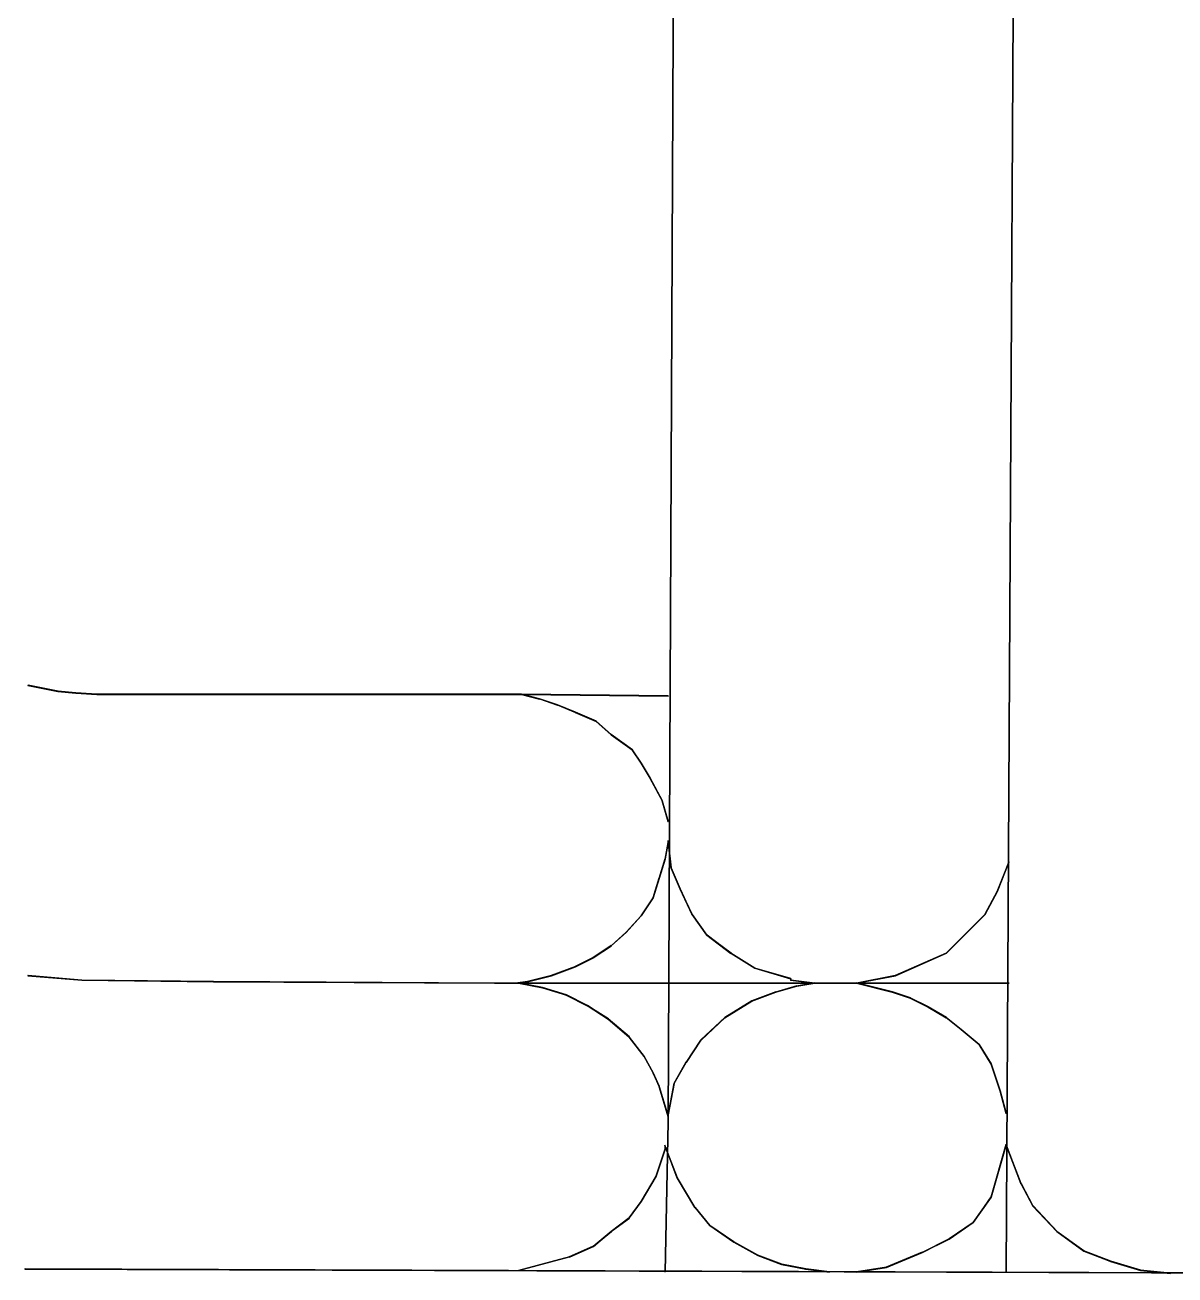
# Model space of a CAD drawing. Extents: x -291248544 to -291003570, y 98625193 to 98746984.
# Drawn here: x -291151818 to -291143017, y 98637278 to 98646840 of the extents above; entities that cross this region are included whole.
import ezdxf

# ---------------------------------------------------------------- set-up
doc = ezdxf.new("R2010")
doc.units = 0

msp = doc.modelspace()

# ---------------------------------------------------------------- linework, layer by layer
at = {"layer": 'mg_to_dxf', "color": 2}
for points in [[(-291146827.7, 98653460.96), (-291146828.7, 98653461.96), (-291146897.36, 98638446.32), (-291146896.36, 98638447.31)], [(-291146896.36, 98638447.31), (-291146895.36, 98638446.3), (-291146826.7, 98653461.95), (-291146827.7, 98653460.96)], [(-291144218.45, 98653357.96), (-291144219.44, 98653358.98), (-291144311, 98637301.9), (-291144309.99, 98637302.9)], [(-291144309.99, 98637302.9), (-291144309, 98637301.89), (-291144217.44, 98653358.94), (-291144218.45, 98653357.96)], [(-291151793.94, 98641788.38), (-291151794.73, 98641789.56), (-291151795.12, 98641787.6), (-291151793.94, 98641788.38)], [(-291151793.94, 98641788.38), (-291151795.12, 98641787.6), (-291151565.2, 98641741.62), (-291151566.04, 98641742.8)], [(-291151566.04, 98641742.8), (-291151564.92, 98641743.6), (-291151794.73, 98641789.56), (-291151793.94, 98641788.38)], [(-291151565.05, 98641742.66), (-291151565.91, 98641743.74), (-291151566.19, 98641741.76), (-291151565.05, 98641742.66)], [(-291151565.05, 98641742.66), (-291151566.19, 98641741.76), (-291151427.8, 98641730.22), (-291151428.72, 98641731.3)], [(-291151565.06, 98641742.62), (-291151565.9, 98641743.79), (-291151566.18, 98641741.8), (-291151565.06, 98641742.62)], [(-291151565.06, 98641742.62), (-291151566.18, 98641741.8), (-291151565.71, 98641741.72), (-291151565.53, 98641742.7)], [(-291151566.04, 98641742.8), (-291151564.92, 98641743.61), (-291151565.9, 98641743.79), (-291151565.06, 98641742.62)], [(-291151565.53, 98641742.7), (-291151565.71, 98641741.72), (-291151564.92, 98641743.61), (-291151566.04, 98641742.8)], [(-291151566.04, 98641742.8), (-291151565.2, 98641741.62), (-291151564.92, 98641743.6), (-291151566.04, 98641742.8)], [(-291151428.72, 98641731.3), (-291151427.65, 98641732.22), (-291151565.91, 98641743.74), (-291151565.05, 98641742.66)], [(-291151427.72, 98641731.23), (-291151428.64, 98641732.29), (-291151428.8, 98641730.3), (-291151427.72, 98641731.23)], [(-291151427.72, 98641731.23), (-291151428.8, 98641730.3), (-291151267.54, 98641718.78), (-291151268.5, 98641719.85)], [(-291151428.72, 98641731.3), (-291151427.8, 98641730.22), (-291151427.65, 98641732.22), (-291151428.72, 98641731.3)], [(-291151268.5, 98641719.85), (-291151267.47, 98641720.78), (-291151428.64, 98641732.29), (-291151427.72, 98641731.23)], [(-291151267.51, 98641719.82), (-291151268.47, 98641720.82), (-291151268.54, 98641718.82), (-291151267.51, 98641719.82)], [(-291151267.51, 98641719.82), (-291151268.54, 98641718.82), (-291148017.5, 98641718.82), (-291148018.39, 98641719.82)], [(-291151268.5, 98641719.85), (-291151267.54, 98641718.78), (-291151267.47, 98641720.78), (-291151268.5, 98641719.85)], [(-291148018.39, 98641719.82), (-291148017.26, 98641720.82), (-291151268.47, 98641720.82), (-291151267.51, 98641719.82)], [(-291148017.39, 98641719.7), (-291148018.25, 98641720.94), (-291148018.5, 98641718.94), (-291148017.39, 98641719.7)], [(-291148017.39, 98641719.7), (-291148018.5, 98641718.94), (-291147880.35, 98641684.4), (-291147881.04, 98641685.61)], [(-291148018.39, 98641719.82), (-291148017.5, 98641718.82), (-291148017.26, 98641720.82), (-291148018.39, 98641719.82)], [(-291148017.38, 98641719.81), (-291148018.37, 98641720.82), (-291148018.39, 98641718.82), (-291148017.38, 98641719.81)], [(-291148017.38, 98641719.81), (-291148018.39, 98641718.82), (-291146895.87, 98641707.37), (-291146896.86, 98641708.38)], [(-291146896.86, 98641708.38), (-291146895.85, 98641709.37), (-291148018.37, 98641720.82), (-291148017.38, 98641719.81)], [(-291147881.04, 98641685.61), (-291147879.79, 98641686.33), (-291148018.25, 98641720.94), (-291148017.39, 98641719.7)], [(-291147880.08, 98641685.33), (-291147880.75, 98641686.6), (-291147881.31, 98641684.68), (-291147880.08, 98641685.33)], [(-291147880.08, 98641685.33), (-291147881.31, 98641684.68), (-291147743.1, 98641638.61), (-291147743.7, 98641639.87)], [(-291147881.04, 98641685.61), (-291147880.35, 98641684.4), (-291147879.79, 98641686.33), (-291147881.04, 98641685.61)], [(-291147743.7, 98641639.87), (-291147742.4, 98641640.49), (-291147880.75, 98641686.6), (-291147880.08, 98641685.33)], [(-291146896.86, 98641708.38), (-291146895.87, 98641707.37), (-291146895.85, 98641709.37), (-291146896.86, 98641708.38)], [(-291147742.76, 98641639.52), (-291147743.34, 98641640.84), (-291147744.04, 98641638.96), (-291147742.76, 98641639.52)], [(-291147742.76, 98641639.52), (-291147744.04, 98641638.96), (-291147605.82, 98641581.38), (-291147606.36, 98641582.68)], [(-291147743.7, 98641639.87), (-291147743.1, 98641638.61), (-291147742.4, 98641640.49), (-291147743.7, 98641639.87)], [(-291147606.36, 98641582.68), (-291147605.05, 98641583.22), (-291147743.34, 98641640.84), (-291147742.76, 98641639.52)], [(-291147605.44, 98641582.29), (-291147605.97, 98641583.61), (-291147606.74, 98641581.76), (-291147605.44, 98641582.29)], [(-291147605.44, 98641582.29), (-291147606.74, 98641581.76), (-291147445.76, 98641512.77), (-291147446.14, 98641514.02)], [(-291147606.36, 98641582.68), (-291147605.82, 98641581.38), (-291147605.05, 98641583.22), (-291147606.36, 98641582.68)], [(-291147446.14, 98641514.02), (-291147444.67, 98641514.48), (-291147605.97, 98641583.61), (-291147605.44, 98641582.29)], [(-291147445.3, 98641513.49), (-291147445.51, 98641515.02), (-291147446.6, 98641513.31), (-291147445.3, 98641513.49)], [(-291147445.3, 98641513.49), (-291147446.6, 98641513.31), (-291147331.49, 98641409.71), (-291147331.61, 98641411.16)], [(-291147446.14, 98641514.02), (-291147445.76, 98641512.77), (-291147444.67, 98641514.48), (-291147446.14, 98641514.02)], [(-291147331.61, 98641411.16), (-291147330.24, 98641411.27), (-291147445.51, 98641515.02), (-291147445.3, 98641513.49)], [(-291147330.83, 98641410.54), (-291147331.02, 98641411.9), (-291147332.27, 98641410.34), (-291147330.83, 98641410.54)], [(-291147330.83, 98641410.54), (-291147332.27, 98641410.34), (-291147171.34, 98641295.38), (-291147171.43, 98641296.68)], [(-291147331.61, 98641411.16), (-291147331.49, 98641409.71), (-291147330.24, 98641411.27), (-291147331.61, 98641411.16)], [(-291147171.43, 98641296.68), (-291147169.88, 98641296.8), (-291147331.02, 98641411.9), (-291147330.83, 98641410.54)], [(-291147170.74, 98641295.96), (-291147170.57, 98641297.52), (-291147172.03, 98641296.1), (-291147170.74, 98641295.96)], [(-291147170.74, 98641295.96), (-291147172.03, 98641296.1), (-291147102.92, 98641192.44), (-291147102.63, 98641193.81)], [(-291147171.43, 98641296.68), (-291147171.34, 98641295.38), (-291147169.88, 98641296.8), (-291147171.43, 98641296.68)], [(-291147102.63, 98641193.81), (-291147101.23, 98641193.51), (-291147170.57, 98641297.52), (-291147170.74, 98641295.96)], [(-291147102.1, 98641192.96), (-291147101.77, 98641194.35), (-291147103.46, 98641193.28), (-291147102.1, 98641192.96)], [(-291147102.1, 98641192.96), (-291147103.46, 98641193.28), (-291147034.3, 98641078.03), (-291147033.95, 98641079.38)], [(-291147102.63, 98641193.81), (-291147102.92, 98641192.44), (-291147101.23, 98641193.51), (-291147102.63, 98641193.81)], [(-291147033.95, 98641079.38), (-291147032.56, 98641079.01), (-291147101.77, 98641194.35), (-291147102.1, 98641192.96)], [(-291147033.46, 98641078.51), (-291147033.06, 98641079.88), (-291147034.8, 98641078.9), (-291147033.46, 98641078.51)], [(-291147033.46, 98641078.51), (-291147034.8, 98641078.9), (-291146942.83, 98640906.47), (-291146942.38, 98640907.73)], [(-291147033.95, 98641079.38), (-291147034.3, 98641078.03), (-291147032.56, 98641079.01), (-291147033.95, 98641079.38)], [(-291146942.38, 98640907.73), (-291146940.97, 98640907.22), (-291147033.06, 98641079.88), (-291147033.46, 98641078.51)], [(-291146942, 98640906.8), (-291146941.34, 98640908.15), (-291146943.21, 98640907.39), (-291146942, 98640906.8)], [(-291146942, 98640906.8), (-291146943.21, 98640907.39), (-291146897.19, 98640746.31), (-291146896.5, 98640747.55)], [(-291146942.38, 98640907.73), (-291146942.83, 98640906.47), (-291146940.97, 98640907.22), (-291146942.38, 98640907.73)], [(-291146896.5, 98640747.55), (-291146895.26, 98640746.86), (-291146941.34, 98640908.15), (-291146942, 98640906.8)], [(-291146896.5, 98640747.55), (-291146897.19, 98640746.31), (-291146895.26, 98640746.86), (-291146896.5, 98640747.55)], [(-291146919.16, 98640461.46), (-291146919.34, 98640460.48, 1), (-291146896.85, 98640586.94, -0.5), (-291146896.85, 98640586.94, 0.5)], [(-291146919.16, 98640461.46), (-291146919.34, 98640460.48, -1), (-291146895.87, 98640586.76, -0.5), (-291146895.87, 98640586.76, 0.5)], [(-291146896.31, 98640597.8), (-291146895.42, 98640598.9), (-291146897.41, 98640598.68), (-291146896.31, 98640597.8)], [(-291146896.31, 98640597.8), (-291146897.41, 98640598.68), (-291146874.4, 98640391.54), (-291146873.53, 98640392.81)], [(-291146896.85, 98640586.94, 0.5), (-291146896.85, 98640586.94, -0.5), (-291146895.87, 98640586.76, -0.5), (-291146895.87, 98640586.76, 0.5)], [(-291146873.53, 98640392.81), (-291146872.44, 98640392.06), (-291146895.42, 98640598.9), (-291146896.31, 98640597.8)], [(-291146919.4, 98640460.49), (-291146920.06, 98640461.74), (-291146966.13, 98640312.01), (-291146964.88, 98640312.67)], [(-291146964.88, 98640312.67), (-291146964.22, 98640311.42), (-291146918.15, 98640461.15), (-291146919.4, 98640460.49)], [(-291146920.88, 98640461.47, -0.5), (-291146918.57, 98640460.76, 0.5), (-291146919.73, 98640461.12, -0.71), (-291146918.77, 98640460.82, 1.71)], [(-291146919.93, 98640461.18, -0.5), (-291146917.62, 98640460.47, 0.5), (-291146918.57, 98640460.76, 0.5), (-291146920.88, 98640461.47, -0.5)], [(-291146919.4, 98640460.49), (-291146918.15, 98640461.15), (-291146920.06, 98640461.74), (-291146919.4, 98640460.49)], [(-291146918.77, 98640460.82, 0.71), (-291146919.73, 98640461.12, -1.71), (-291146917.62, 98640460.47, 0.5), (-291146919.93, 98640461.18, -0.5)], [(-291146918.77, 98640460.82, 1.71), (-291146919.73, 98640461.12, -0.71), (-291146919.73, 98640461.12, -1.71), (-291146918.77, 98640460.82, 0.71)], [(-291146919.16, 98640461.46), (-291146919.34, 98640460.48, 1), (-291146919.34, 98640460.48, -1), (-291146919.16, 98640461.46)], [(-291144287.3, 98640437.62), (-291144287.85, 98640438.92), (-291144379.76, 98640209.16), (-291144378.48, 98640209.66)], [(-291144378.48, 98640209.66), (-291144377.94, 98640208.31), (-291144286, 98640438.17), (-291144287.3, 98640437.62)], [(-291144287.3, 98640437.62), (-291144286, 98640438.17), (-291144287.85, 98640438.92), (-291144287.3, 98640437.62)], [(-291146873.28, 98640391.84), (-291146872.7, 98640393.03), (-291146874.65, 98640392.51), (-291146873.28, 98640391.84)], [(-291146873.28, 98640391.84), (-291146874.65, 98640392.51), (-291146805.52, 98640231.22), (-291146805.01, 98640232.55)], [(-291146873.53, 98640392.81), (-291146874.4, 98640391.54), (-291146872.44, 98640392.06), (-291146873.53, 98640392.81)], [(-291146805.01, 98640232.55), (-291146803.7, 98640232.04), (-291146872.7, 98640393.03), (-291146873.28, 98640391.84)], [(-291146965.17, 98640311.72), (-291146965.84, 98640312.97), (-291147011.86, 98640163.37), (-291147010.65, 98640163.9)], [(-291147010.65, 98640163.9), (-291147010.04, 98640162.51), (-291146963.92, 98640312.38), (-291146965.17, 98640311.72)], [(-291146964.88, 98640312.67), (-291146966.13, 98640312.01), (-291146964.22, 98640311.42), (-291146964.88, 98640312.67)], [(-291146965.17, 98640311.72), (-291146963.92, 98640312.38), (-291146965.84, 98640312.97), (-291146965.17, 98640311.72)], [(-291147011.08, 98640163), (-291147011.44, 98640164.28), (-291147103.42, 98640026.29), (-291147102.08, 98640026.51)], [(-291147102.08, 98640026.51), (-291147101.84, 98640025.06), (-291147009.61, 98640163.41), (-291147011.08, 98640163)], [(-291147010.65, 98640163.9), (-291147011.86, 98640163.37), (-291147010.04, 98640162.51), (-291147010.65, 98640163.9)], [(-291147011.08, 98640163), (-291147009.61, 98640163.41), (-291147011.44, 98640164.28), (-291147011.08, 98640163)], [(-291146804.6, 98640231.63), (-291146804.11, 98640232.95), (-291146805.93, 98640232.13), (-291146804.6, 98640231.63)], [(-291146804.6, 98640231.63), (-291146805.93, 98640232.13), (-291146713.91, 98640036.57), (-291146713.47, 98640037.99)], [(-291146805.01, 98640232.55), (-291146805.52, 98640231.22), (-291146803.7, 98640232.04), (-291146805.01, 98640232.55)], [(-291146713.47, 98640037.99), (-291146712.18, 98640037.59), (-291146804.11, 98640232.95), (-291146804.6, 98640231.63)], [(-291144378.9, 98640208.76), (-291144379.33, 98640210.06), (-291144471.27, 98640037.69), (-291144469.98, 98640037.98)], [(-291144469.98, 98640037.98), (-291144469.64, 98640036.49), (-291144377.52, 98640209.22), (-291144378.9, 98640208.76)], [(-291144378.48, 98640209.66), (-291144379.76, 98640209.16), (-291144377.94, 98640208.31), (-291144378.48, 98640209.66)], [(-291144378.9, 98640208.76), (-291144377.52, 98640209.22), (-291144379.33, 98640210.06), (-291144378.9, 98640208.76)], [(-291147102.69, 98640025.72), (-291147102.81, 98640027.08), (-291147217.84, 98639900.55), (-291147216.46, 98639900.58)], [(-291147216.46, 98639900.58), (-291147216.43, 98639899.13), (-291147101.23, 98640025.85), (-291147102.69, 98640025.72)], [(-291147102.08, 98640026.51), (-291147103.42, 98640026.29), (-291147101.84, 98640025.06), (-291147102.08, 98640026.51)], [(-291147102.69, 98640025.72), (-291147101.23, 98640025.85), (-291147102.81, 98640027.08), (-291147102.69, 98640025.72)], [(-291146712.97, 98640037.13), (-291146712.68, 98640038.45), (-291146714.41, 98640037.44), (-291146712.97, 98640037.13)], [(-291146712.97, 98640037.13), (-291146714.41, 98640037.44), (-291146599.25, 98639876.2), (-291146599.11, 98639877.73)], [(-291146713.47, 98640037.99), (-291146713.91, 98640036.57), (-291146712.18, 98640037.59), (-291146713.47, 98640037.99)], [(-291146599.11, 98639877.73), (-291146597.8, 98639877.61), (-291146712.68, 98640038.45), (-291146712.97, 98640037.13)], [(-291144470.57, 98640037.18), (-291144470.67, 98640038.5), (-291144768.7, 98639740.47), (-291144767.4, 98639740.35)], [(-291144767.4, 98639740.35), (-291144767.55, 98639738.79), (-291144469.05, 98640037.29), (-291144470.57, 98640037.18)], [(-291144469.98, 98640037.98), (-291144471.27, 98640037.69), (-291144469.64, 98640036.49), (-291144469.98, 98640037.98)], [(-291144470.57, 98640037.18), (-291144469.05, 98640037.29), (-291144470.67, 98640038.5), (-291144470.57, 98640037.18)], [(-291147217.17, 98639899.87), (-291147217.13, 98639901.25), (-291147332.23, 98639797.67), (-291147330.87, 98639797.55)], [(-291147330.87, 98639797.55), (-291147331, 98639796.08), (-291147215.72, 98639899.83), (-291147217.17, 98639899.87)], [(-291147216.46, 98639900.58), (-291147217.84, 98639900.55), (-291147216.43, 98639899.13), (-291147216.46, 98639900.58)], [(-291147217.17, 98639899.87), (-291147215.72, 98639899.83), (-291147217.13, 98639901.25), (-291147217.17, 98639899.87)], [(-291146598.41, 98639877.02), (-291146598.5, 98639878.33), (-291146599.94, 98639876.92), (-291146598.41, 98639877.02)], [(-291146598.41, 98639877.02), (-291146599.94, 98639876.92), (-291146415.88, 98639738.86), (-291146416.11, 98639740.29)], [(-291146599.11, 98639877.73), (-291146599.25, 98639876.2), (-291146597.8, 98639877.61), (-291146599.11, 98639877.73)], [(-291146416.11, 98639740.29), (-291146414.74, 98639740.52), (-291146598.5, 98639878.33), (-291146598.41, 98639877.02)], [(-291147331.65, 98639796.93), (-291147331.44, 98639798.28), (-291147469.49, 98639706.25), (-291147468.15, 98639705.94)], [(-291147468.15, 98639705.94), (-291147468.48, 98639704.51), (-291147330.21, 98639796.7), (-291147331.65, 98639796.93)], [(-291147330.87, 98639797.55), (-291147332.23, 98639797.67), (-291147331, 98639796.08), (-291147330.87, 98639797.55)], [(-291147331.65, 98639796.93), (-291147330.21, 98639796.7), (-291147331.44, 98639798.28), (-291147331.65, 98639796.93)], [(-291147469.01, 98639705.43), (-291147468.62, 98639706.75), (-291147606.74, 98639637.69), (-291147605.45, 98639637.22)], [(-291147605.45, 98639637.22), (-291147605.94, 98639635.85), (-291147467.62, 98639705.02), (-291147469.01, 98639705.43)], [(-291147468.15, 98639705.94), (-291147469.49, 98639706.25), (-291147468.48, 98639704.51), (-291147468.15, 98639705.94)], [(-291147469.01, 98639705.43), (-291147467.62, 98639705.02), (-291147468.62, 98639706.75), (-291147469.01, 98639705.43)], [(-291146415.29, 98639739.72), (-291146415.57, 98639741.08), (-291146416.7, 98639739.43), (-291146415.29, 98639739.72)], [(-291146415.29, 98639739.72), (-291146416.7, 98639739.43), (-291146232.59, 98639624.36), (-291146233.03, 98639625.82)], [(-291146416.11, 98639740.29), (-291146415.88, 98639738.86), (-291146414.74, 98639740.52), (-291146416.11, 98639740.29)], [(-291146233.03, 98639625.82), (-291146231.76, 98639626.2), (-291146415.57, 98639741.08), (-291146415.29, 98639739.72)], [(-291144768.23, 98639739.78), (-291144767.87, 98639741.03), (-291145157.62, 98639569.09), (-291145156.4, 98639568.53)], [(-291145156.4, 98639568.53), (-291145157.02, 98639567.17), (-291144766.72, 98639739.36), (-291144768.23, 98639739.78)], [(-291144767.4, 98639740.35), (-291144768.7, 98639740.47), (-291144767.55, 98639738.79), (-291144767.4, 98639740.35)], [(-291144768.23, 98639739.78), (-291144766.72, 98639739.36), (-291144767.87, 98639741.03), (-291144768.23, 98639739.78)], [(-291151793.94, 98639568.29), (-291151794.85, 98639569.37), (-291151795.01, 98639567.37), (-291151793.94, 98639568.29)], [(-291151793.94, 98639568.29), (-291151795.01, 98639567.37), (-291151381.99, 98639532.96), (-291151382.94, 98639534.04)], [(-291151382.94, 98639534.04), (-291151381.9, 98639534.95), (-291151794.85, 98639569.37), (-291151793.94, 98639568.29)], [(-291147789.49, 98639568.21), (-291147788.81, 98639569.41), (-291147972.78, 98639523.42), (-291147971.62, 98639522.67)], [(-291147971.62, 98639522.67), (-291147972.41, 98639521.45), (-291147788.22, 98639567.49), (-291147789.49, 98639568.21)], [(-291147606.36, 98639636.82), (-291147605.83, 98639638.09), (-291147789.77, 98639569.11), (-291147788.53, 98639568.5)], [(-291147788.53, 98639568.5), (-291147789.77, 98639569.11), (-291147789.17, 98639567.2), (-291147788.53, 98639568.5)], [(-291147789.49, 98639568.21), (-291147788.22, 98639567.49), (-291147788.81, 98639569.41), (-291147789.49, 98639568.21)], [(-291147788.53, 98639568.5), (-291147789.17, 98639567.2), (-291147605.03, 98639636.25), (-291147606.36, 98639636.82)], [(-291147605.45, 98639637.22), (-291147606.74, 98639637.69), (-291147605.94, 98639635.85), (-291147605.45, 98639637.22)], [(-291147606.36, 98639636.82), (-291147605.03, 98639636.25), (-291147605.83, 98639638.09), (-291147606.36, 98639636.82)], [(-291146232.12, 98639625.41), (-291146232.68, 98639626.61), (-291146233.5, 98639624.77), (-291146232.12, 98639625.41)], [(-291146232.12, 98639625.41), (-291146233.5, 98639624.77), (-291145958.35, 98639544.52), (-291145958.55, 98639545.62)], [(-291146233.03, 98639625.82), (-291146232.59, 98639624.36), (-291146231.76, 98639626.2), (-291146233.03, 98639625.82)], [(-291145958.55, 98639545.62), (-291145956.35, 98639546.02), (-291146232.68, 98639626.61), (-291146232.12, 98639625.41)], [(-291145157.35, 98639568.23), (-291145156.67, 98639569.38), (-291145455.09, 98639512), (-291145453.92, 98639511.2)], [(-291145453.92, 98639511.2), (-291145454.71, 98639510.03), (-291145156.07, 98639567.46), (-291145157.35, 98639568.23)], [(-291145156.4, 98639568.53), (-291145157.62, 98639569.09), (-291145157.02, 98639567.17), (-291145156.4, 98639568.53)], [(-291145157.35, 98639568.23), (-291145156.07, 98639567.46), (-291145156.67, 98639569.38), (-291145157.35, 98639568.23)], [(-291151381.95, 98639533.99), (-291151382.9, 98639535), (-291151382.99, 98639533), (-291151381.95, 98639533.99)], [(-291151381.95, 98639533.99), (-291151382.99, 98639533), (-291150374.87, 98639521.55), (-291150375.87, 98639522.56)], [(-291151382.94, 98639534.04), (-291151381.99, 98639532.96), (-291151381.9, 98639534.95), (-291151382.94, 98639534.04)], [(-291150375.87, 98639522.56), (-291150374.86, 98639523.55), (-291151382.9, 98639535), (-291151381.95, 98639533.99)], [(-291150374.87, 98639522.55), (-291150375.86, 98639523.56), (-291150375.87, 98639521.56), (-291150374.87, 98639522.55)], [(-291150375.87, 98639522.56), (-291150374.87, 98639521.55), (-291150374.86, 98639523.55), (-291150375.87, 98639522.56)], [(-291150374.87, 98639522.55), (-291150375.87, 98639521.56), (-291148223.38, 98639510.11), (-291148224.38, 98639511.11)], [(-291148224.38, 98639511.11), (-291148223.37, 98639512.11), (-291150375.86, 98639523.56), (-291150374.87, 98639522.55)], [(-291148223.38, 98639511.11), (-291148224.37, 98639512.11), (-291148224.38, 98639510.11), (-291148223.38, 98639511.11)], [(-291148224.38, 98639511.11), (-291148223.38, 98639510.11), (-291148223.37, 98639512.11), (-291148224.38, 98639511.11)], [(-291148223.38, 98639511.11), (-291148224.38, 98639510.11), (-291146895.86, 98639510.11), (-291146896.86, 98639511.11)], [(-291146896.86, 98639511.11), (-291146895.86, 98639512.11), (-291148224.37, 98639512.11), (-291148223.38, 98639511.11)], [(-291147972.6, 98639522.49), (-291147971.79, 98639523.6), (-291148064.28, 98639512.04), (-291148063.16, 98639511.17)], [(-291148063.16, 98639511.17), (-291148064.28, 98639512.04), (-291148064.03, 98639510.05), (-291148063.16, 98639511.17)], [(-291148063.16, 98639511.17), (-291148064.03, 98639510.05), (-291147971.43, 98639521.63), (-291147972.6, 98639522.49)], [(-291148040.28, 98639511.02), (-291148041.08, 98639512.18), (-291148041.45, 98639510.22), (-291148040.28, 98639511.02)], [(-291148040.28, 98639511.02), (-291148041.45, 98639510.22), (-291147857.42, 98639475.71), (-291147858.16, 98639476.87)], [(-291147858.16, 98639476.87), (-291147856.93, 98639477.66), (-291148041.08, 98639512.18), (-291148040.28, 98639511.02)], [(-291147971.62, 98639522.67), (-291147972.78, 98639523.42), (-291147972.41, 98639521.45), (-291147971.62, 98639522.67)], [(-291147972.6, 98639522.49), (-291147971.43, 98639521.63), (-291147971.79, 98639523.6), (-291147972.6, 98639522.49)], [(-291147857.19, 98639476.63), (-291147857.9, 98639477.9), (-291147858.39, 98639475.95), (-291147857.19, 98639476.63)], [(-291147857.19, 98639476.63), (-291147858.39, 98639475.95), (-291147674.46, 98639418.48), (-291147675.04, 98639419.71)], [(-291147858.16, 98639476.87), (-291147857.42, 98639475.71), (-291147856.93, 98639477.66), (-291147858.16, 98639476.87)], [(-291147675.04, 98639419.71), (-291147673.71, 98639420.34), (-291147857.9, 98639477.9), (-291147857.19, 98639476.63)], [(-291145592.24, 98639511.11), (-291145591.24, 98639512.11), (-291146896.86, 98639512.11), (-291146895.86, 98639511.11)], [(-291146895.86, 98639511.11), (-291146896.86, 98639512.11), (-291146896.86, 98639510.11), (-291146895.86, 98639511.11)], [(-291146896.86, 98639511.11), (-291146895.86, 98639510.11), (-291146895.86, 98639512.11), (-291146896.86, 98639511.11)], [(-291146895.86, 98639511.11), (-291146896.86, 98639510.11), (-291145591.24, 98639510.11), (-291145592.24, 98639511.11)], [(-291145912.65, 98639488.08), (-291145911.91, 98639489.33), (-291146073.18, 98639443.26), (-291146071.91, 98639442.58)], [(-291146071.91, 98639442.58), (-291146072.56, 98639441.36), (-291145911.47, 98639487.38), (-291145912.65, 98639488.08)], [(-291145957.28, 98639533.91), (-291145957.61, 98639534.96), (-291145959.61, 98639533.2), (-291145957.28, 98639533.91)], [(-291145957.28, 98639533.91), (-291145959.61, 98639533.2), (-291145774.47, 98639510.05), (-291145775.34, 98639511.17)], [(-291145957.95, 98639544.82), (-291145956.95, 98639546.82), (-291145958.95, 98639545.32), (-291145957.95, 98639544.82)], [(-291145957.95, 98639544.82), (-291145958.95, 98639545.32), (-291145958.95, 98639532.45), (-291145957.95, 98639534.66)], [(-291145957.95, 98639534.66), (-291145958.95, 98639532.45), (-291145956.95, 98639534.21), (-291145957.95, 98639534.66)], [(-291145958.55, 98639545.62), (-291145958.35, 98639544.52), (-291145956.35, 98639546.02), (-291145958.55, 98639545.62)], [(-291145957.95, 98639534.66), (-291145956.95, 98639534.21), (-291145956.95, 98639546.82), (-291145957.95, 98639544.82)], [(-291145775.34, 98639511.17), (-291145774.22, 98639512.04), (-291145957.61, 98639534.96), (-291145957.28, 98639533.91)], [(-291145775.33, 98639511.03), (-291145774.51, 98639512.18), (-291145912.88, 98639489.11), (-291145911.68, 98639488.3)], [(-291145911.68, 98639488.3), (-291145912.88, 98639489.11), (-291145912.44, 98639487.16), (-291145911.68, 98639488.3)], [(-291145912.65, 98639488.08), (-291145911.47, 98639487.38), (-291145911.91, 98639489.33), (-291145912.65, 98639488.08)], [(-291145911.68, 98639488.3), (-291145912.44, 98639487.16), (-291145774.18, 98639510.2), (-291145775.33, 98639511.03)], [(-291145775.34, 98639511.17), (-291145774.47, 98639510.05), (-291145774.22, 98639512.04), (-291145775.34, 98639511.17)], [(-291145775.33, 98639511.03), (-291145774.18, 98639510.2), (-291145774.51, 98639512.18), (-291145775.33, 98639511.03)], [(-291145775.05, 98639509.41, 0.5), (-291145774.75, 98639511.81, -0.5), (-291145774.63, 98639512.8, -0.5), (-291145774.93, 98639510.41, 0.5)], [(-291145774.78, 98639511.6, -1.71), (-291145774.9, 98639510.61, 0.71), (-291145774.75, 98639511.81, -0.5), (-291145775.05, 98639509.41, 0.5)], [(-291145774.93, 98639510.41, 0.5), (-291145774.63, 98639512.8, -0.5), (-291145774.9, 98639510.61, 1.71), (-291145774.78, 98639511.6, -0.71)], [(-291145774.78, 98639511.6, -0.71), (-291145774.9, 98639510.61, 1.71), (-291145774.9, 98639510.61, 0.71), (-291145774.78, 98639511.6, -1.71)], [(-291145592.24, 98639511.11), (-291145591.24, 98639510.11), (-291145591.24, 98639512.11), (-291145592.24, 98639511.11)], [(-291145591.24, 98639511.11), (-291145592.24, 98639512.11), (-291145592.24, 98639510.11), (-291145591.24, 98639511.11)], [(-291144287.61, 98639511.11), (-291144286.61, 98639512.11), (-291145592.24, 98639512.11), (-291145591.24, 98639511.11)], [(-291145591.24, 98639511.11), (-291145592.24, 98639510.11), (-291144286.61, 98639510.11), (-291144287.61, 98639511.11)], [(-291145453.92, 98639510.99), (-291145454.65, 98639512.2), (-291145455.13, 98639510.26), (-291145453.92, 98639510.99)], [(-291145453.92, 98639510.99), (-291145455.13, 98639510.26), (-291145179.54, 98639441.36), (-291145180.23, 98639442.57)], [(-291145453.92, 98639511.2), (-291145455.09, 98639512), (-291145454.71, 98639510.03), (-291145453.92, 98639511.2)], [(-291145180.23, 98639442.57), (-291145178.98, 98639443.28), (-291145454.65, 98639512.2), (-291145453.92, 98639510.99)], [(-291144287.61, 98639511.11), (-291144286.61, 98639510.11), (-291144286.61, 98639512.11), (-291144287.61, 98639511.11)], [(-291147674.11, 98639419.33), (-291147674.63, 98639420.71), (-291147675.38, 98639418.85), (-291147674.11, 98639419.33)], [(-291147674.11, 98639419.33), (-291147675.38, 98639418.85), (-291147514.39, 98639338.35), (-291147514.79, 98639339.67)], [(-291147675.04, 98639419.71), (-291147674.46, 98639418.48), (-291147673.71, 98639420.34), (-291147675.04, 98639419.71)], [(-291147514.79, 98639339.67), (-291147513.4, 98639340.09), (-291147674.63, 98639420.71), (-291147674.11, 98639419.33)], [(-291146255.92, 98639373.52), (-291146255.5, 98639374.94), (-291146462.52, 98639248.43), (-291146461.06, 98639248.16)], [(-291146461.06, 98639248.16), (-291146461.31, 98639246.83), (-291146254.62, 98639373.14), (-291146255.92, 98639373.52)], [(-291146072.86, 98639442.27), (-291146072.23, 98639443.57), (-291146256.4, 98639374.51), (-291146255.02, 98639373.96)], [(-291146255.02, 98639373.96), (-291146256.4, 98639374.51), (-291146255.52, 98639372.7), (-291146255.02, 98639373.96)], [(-291146255.92, 98639373.52), (-291146254.62, 98639373.14), (-291146255.5, 98639374.94), (-291146255.92, 98639373.52)], [(-291146255.02, 98639373.96), (-291146255.52, 98639372.7), (-291146071.61, 98639441.67), (-291146072.86, 98639442.27)], [(-291146071.91, 98639442.58), (-291146073.18, 98639443.26), (-291146072.56, 98639441.36), (-291146071.91, 98639442.58)], [(-291146072.86, 98639442.27), (-291146071.61, 98639441.67), (-291146072.23, 98639443.57), (-291146072.86, 98639442.27)], [(-291145179.27, 98639442.29), (-291145179.94, 98639443.56), (-291145180.5, 98639441.64), (-291145179.27, 98639442.29)], [(-291145179.27, 98639442.29), (-291145180.5, 98639441.64), (-291145042.33, 98639395.58), (-291145042.89, 98639396.83)], [(-291145180.23, 98639442.57), (-291145179.54, 98639441.36), (-291145178.98, 98639443.28), (-291145180.23, 98639442.57)], [(-291145042.89, 98639396.83), (-291145041.56, 98639397.44), (-291145179.94, 98639443.56), (-291145179.27, 98639442.29)], [(-291145041.97, 98639396.44), (-291145042.48, 98639397.82), (-291145043.25, 98639395.97), (-291145041.97, 98639396.44)], [(-291145041.97, 98639396.44), (-291145043.25, 98639395.97), (-291144905.12, 98639326.9), (-291144905.54, 98639328.23)], [(-291145042.89, 98639396.83), (-291145042.33, 98639395.58), (-291145041.56, 98639397.44), (-291145042.89, 98639396.83)], [(-291144905.54, 98639328.23), (-291144904.17, 98639328.66), (-291145042.48, 98639397.82), (-291145041.97, 98639396.44)], [(-291147513.92, 98639339.18), (-291147514.27, 98639340.59), (-291147515.26, 98639338.85), (-291147513.92, 98639339.18)], [(-291147513.92, 98639339.18), (-291147515.26, 98639338.85), (-291147354.3, 98639235.38), (-291147354.55, 98639236.72)], [(-291147514.79, 98639339.67), (-291147514.39, 98639338.35), (-291147513.4, 98639340.09), (-291147514.79, 98639339.67)], [(-291147354.55, 98639236.72), (-291147353.11, 98639236.98), (-291147514.27, 98639340.59), (-291147513.92, 98639339.18)], [(-291144904.66, 98639327.75), (-291144905.05, 98639329.14), (-291144906, 98639327.37), (-291144904.66, 98639327.75)], [(-291144904.66, 98639327.75), (-291144906, 98639327.37), (-291144767.9, 98639246.81), (-291144768.19, 98639248.15)], [(-291144905.54, 98639328.23), (-291144905.12, 98639326.9), (-291144904.17, 98639328.66), (-291144905.54, 98639328.23)], [(-291144768.19, 98639248.15), (-291144766.76, 98639248.47), (-291144905.05, 98639329.14), (-291144904.66, 98639327.75)], [(-291147353.75, 98639236.12), (-291147353.91, 98639237.58), (-291147355.11, 98639235.97), (-291147353.75, 98639236.12)], [(-291147353.75, 98639236.12), (-291147355.11, 98639235.97), (-291147194.26, 98639098.1), (-291147194.29, 98639099.45)], [(-291147354.55, 98639236.72), (-291147354.3, 98639235.38), (-291147353.11, 98639236.98), (-291147354.55, 98639236.72)], [(-291147194.29, 98639099.45), (-291147192.8, 98639099.49), (-291147353.91, 98639237.58), (-291147353.75, 98639236.12)], [(-291146461.85, 98639247.55), (-291146461.73, 98639249.04), (-291146645.73, 98639076.54), (-291146644.23, 98639076.58)], [(-291146644.23, 98639076.58), (-291146644.19, 98639075.24), (-291146460.51, 98639247.44), (-291146461.85, 98639247.55)], [(-291146461.06, 98639248.16), (-291146462.52, 98639248.43), (-291146461.31, 98639246.83), (-291146461.06, 98639248.16)], [(-291146461.85, 98639247.55), (-291146460.51, 98639247.44), (-291146461.73, 98639249.04), (-291146461.85, 98639247.55)], [(-291144767.37, 98639247.58), (-291144767.59, 98639249.03), (-291144768.72, 98639247.38), (-291144767.37, 98639247.58)], [(-291144767.37, 98639247.58), (-291144768.72, 98639247.38), (-291144653.56, 98639155.25), (-291144653.71, 98639156.65)], [(-291144768.19, 98639248.15), (-291144767.9, 98639246.81), (-291144766.76, 98639248.47), (-291144768.19, 98639248.15)], [(-291144653.71, 98639156.65), (-291144652.3, 98639156.8), (-291144767.59, 98639249.03), (-291144767.37, 98639247.58)], [(-291147193.6, 98639098.72), (-291147193.49, 98639100.21), (-291147194.94, 98639098.83), (-291147193.6, 98639098.72)], [(-291147193.6, 98639098.72), (-291147194.94, 98639098.83), (-291147080, 98638949.4), (-291147079.77, 98638950.75)], [(-291147194.29, 98639099.45), (-291147194.26, 98639098.1), (-291147192.8, 98639099.49), (-291147194.29, 98639099.45)], [(-291147079.77, 98638950.75), (-291147078.32, 98638950.5), (-291147193.49, 98639100.21), (-291147193.6, 98639098.72)], [(-291144652.94, 98639156.02), (-291144653.07, 98639157.44), (-291144654.34, 98639155.89), (-291144652.94, 98639156.02)], [(-291144652.94, 98639156.02), (-291144654.34, 98639155.89), (-291144516.37, 98639040.91), (-291144516.38, 98639042.22)], [(-291144653.71, 98639156.65), (-291144653.56, 98639155.25), (-291144652.3, 98639156.8), (-291144653.71, 98639156.65)], [(-291144516.38, 98639042.22), (-291144514.84, 98639042.24), (-291144653.07, 98639157.44), (-291144652.94, 98639156.02)], [(-291146644.87, 98639075.81), (-291146645.08, 98639077.3), (-291146760.16, 98638904.68), (-291146758.76, 98638904.99)], [(-291146758.76, 98638904.99), (-291146758.46, 98638903.63), (-291146643.55, 98639076), (-291146644.87, 98639075.81)], [(-291146644.23, 98639076.58), (-291146645.73, 98639076.54), (-291146644.19, 98639075.24), (-291146644.23, 98639076.58)], [(-291146644.87, 98639075.81), (-291146643.55, 98639076), (-291146645.08, 98639077.3), (-291146644.87, 98639075.81)], [(-291144515.73, 98639041.47), (-291144515.49, 98639043), (-291144517.02, 98639041.67), (-291144515.73, 98639041.47)], [(-291144515.73, 98639041.47), (-291144517.02, 98639041.67), (-291144425.09, 98638892.27), (-291144424.7, 98638893.56)], [(-291144516.38, 98639042.22), (-291144516.37, 98639040.91), (-291144514.84, 98639042.24), (-291144516.38, 98639042.22)], [(-291144424.7, 98638893.56), (-291144423.26, 98638893.12), (-291144515.49, 98639043), (-291144515.73, 98639041.47)], [(-291147079.23, 98638949.91), (-291147078.87, 98638951.34), (-291147080.55, 98638950.24), (-291147079.23, 98638949.91)], [(-291147079.23, 98638949.91), (-291147080.55, 98638950.24), (-291147011.46, 98638823.58), (-291147011.04, 98638824.9)], [(-291147079.77, 98638950.75), (-291147080, 98638949.4), (-291147078.32, 98638950.5), (-291147079.77, 98638950.75)], [(-291147011.04, 98638824.9), (-291147009.67, 98638824.47), (-291147078.87, 98638951.34), (-291147079.23, 98638949.91)], [(-291146759.28, 98638904.14), (-291146759.64, 98638905.53), (-291146851.79, 98638744.27), (-291146850.33, 98638744.79)], [(-291146850.33, 98638744.79), (-291146849.89, 98638743.56), (-291146757.93, 98638904.48), (-291146759.28, 98638904.14)], [(-291146758.76, 98638904.99), (-291146760.16, 98638904.68), (-291146758.46, 98638903.63), (-291146758.76, 98638904.99)], [(-291146759.28, 98638904.14), (-291146757.93, 98638904.48), (-291146759.64, 98638905.53), (-291146759.28, 98638904.14)], [(-291147010.6, 98638824.01), (-291147010.11, 98638825.36), (-291147011.9, 98638824.48), (-291147010.6, 98638824.01)], [(-291147010.6, 98638824.01), (-291147011.9, 98638824.48), (-291146965.76, 98638720.66), (-291146965.23, 98638721.92)], [(-291147011.04, 98638824.9), (-291147011.46, 98638823.58), (-291147009.67, 98638824.47), (-291147011.04, 98638824.9)], [(-291146965.23, 98638721.92), (-291146963.88, 98638721.36), (-291147010.11, 98638825.36), (-291147010.6, 98638824.01)], [(-291144424.28, 98638892.65), (-291144423.69, 98638894.03), (-291144425.51, 98638893.18), (-291144424.28, 98638892.65)], [(-291144424.28, 98638892.65), (-291144425.51, 98638893.18), (-291144356.57, 98638686.37), (-291144355.93, 98638687.61)], [(-291144424.7, 98638893.56), (-291144425.09, 98638892.27), (-291144423.26, 98638893.12), (-291144424.7, 98638893.56)], [(-291144355.93, 98638687.61), (-291144354.66, 98638686.95), (-291144423.69, 98638894.03), (-291144424.28, 98638892.65)], [(-291146964.88, 98638720.99), (-291146964.23, 98638722.29), (-291146966.11, 98638721.6), (-291146964.88, 98638720.99)], [(-291146964.88, 98638720.99), (-291146966.11, 98638721.6), (-291146897.18, 98638491.82), (-291146896.51, 98638493.06)], [(-291146965.23, 98638721.92), (-291146965.76, 98638720.66), (-291146963.88, 98638721.36), (-291146965.23, 98638721.92)], [(-291146896.51, 98638493.06), (-291146895.26, 98638492.39), (-291146964.23, 98638722.29), (-291146964.88, 98638720.99)], [(-291146850.68, 98638743.86), (-291146851.44, 98638745.2), (-291146897.44, 98638503.72), (-291146896.27, 98638504.52)], [(-291146896.27, 98638504.52), (-291146895.47, 98638503.35), (-291146849.54, 98638744.5), (-291146850.68, 98638743.86)], [(-291146850.33, 98638744.79), (-291146851.79, 98638744.27), (-291146849.89, 98638743.56), (-291146850.33, 98638744.79)], [(-291146850.68, 98638743.86), (-291146849.54, 98638744.5), (-291146851.44, 98638745.2), (-291146850.68, 98638743.86)], [(-291144355.65, 98638686.65), (-291144354.94, 98638687.9), (-291144356.86, 98638687.33), (-291144355.65, 98638686.65)], [(-291144355.65, 98638686.65), (-291144356.86, 98638687.33), (-291144310.83, 98638514.73), (-291144310.13, 98638515.96)], [(-291144355.93, 98638687.61), (-291144356.57, 98638686.37), (-291144354.66, 98638686.95), (-291144355.93, 98638687.61)], [(-291144310.13, 98638515.96), (-291144308.9, 98638515.25), (-291144354.94, 98638687.9), (-291144355.65, 98638686.65)], [(-291144310.13, 98638515.96), (-291144310.83, 98638514.73), (-291144308.9, 98638515.25), (-291144310.13, 98638515.96)], [(-291146896.37, 98638446.31), (-291146897.35, 98638447.32), (-291146920.26, 98637301.92), (-291146919.24, 98637302.9)], [(-291146919.24, 98637302.9), (-291146918.26, 98637301.88), (-291146895.35, 98638447.3), (-291146896.37, 98638446.31)], [(-291146896.27, 98638504.52), (-291146897.44, 98638503.72), (-291146895.47, 98638503.35), (-291146896.27, 98638504.52)], [(-291146896.36, 98638447.31), (-291146897.36, 98638446.32), (-291146895.36, 98638446.3), (-291146896.36, 98638447.31)], [(-291146896.37, 98638446.31), (-291146895.35, 98638447.3), (-291146897.35, 98638447.32), (-291146896.37, 98638446.31)], [(-291146896.51, 98638493.06), (-291146897.18, 98638491.82), (-291146895.26, 98638492.39), (-291146896.51, 98638493.06)], [(-291146919.41, 98638240.33), (-291146920.09, 98638241.46), (-291146988.99, 98638034.76), (-291146987.76, 98638035.3)], [(-291146987.76, 98638035.3), (-291146987.16, 98638033.93), (-291146918.09, 98638241.13), (-291146919.41, 98638240.33)], [(-291146918.27, 98638261.12), (-291146921.23, 98638271.72), (-291146919.23, 98638260.85), (-291146918.27, 98638261.12)], [(-291146827.88, 98638023.85), (-291146826.62, 98638023.35), (-291146921.23, 98638271.72), (-291146918.27, 98638261.12)], [(-291146919.25, 98638260.94), (-291146920.25, 98638271.9), (-291146920.25, 98638240.47), (-291146919.25, 98638241.32)], [(-291146919.25, 98638260.94), (-291146918.25, 98638261.03), (-291146920.25, 98638271.9), (-291146919.25, 98638260.94)], [(-291146919.25, 98638241.32), (-291146920.25, 98638240.47), (-291146918.25, 98638240.15), (-291146919.25, 98638241.32)], [(-291146919.41, 98638240.33), (-291146918.09, 98638241.13), (-291146920.09, 98638241.46), (-291146919.41, 98638240.33)], [(-291146919.25, 98638241.32), (-291146918.25, 98638240.15), (-291146918.25, 98638261.03), (-291146919.25, 98638260.94)], [(-291146918.27, 98638261.12), (-291146919.23, 98638260.85), (-291146828.42, 98638022.47), (-291146827.88, 98638023.85)], [(-291144310.13, 98638274.67), (-291144310.82, 98638275.9), (-291144425.49, 98637874.55), (-291144424.3, 98637875.09)], [(-291144424.3, 98637875.09), (-291144423.66, 98637873.68), (-291144308.9, 98638275.35), (-291144310.13, 98638274.67)], [(-291144309.82, 98638274.68), (-291144309.24, 98638275.97), (-291144311.11, 98638275.25), (-291144309.82, 98638274.68)], [(-291144309.82, 98638274.68), (-291144311.11, 98638275.25), (-291144196.29, 98637976.72), (-291144195.74, 98637978.07)], [(-291144310.13, 98638274.67), (-291144308.9, 98638275.35), (-291144310.82, 98638275.9), (-291144310.13, 98638274.67)], [(-291144195.74, 98637978.07), (-291144194.47, 98637977.55), (-291144309.24, 98638275.97), (-291144309.82, 98638274.68)], [(-291146988.17, 98638034.39), (-291146988.58, 98638035.67), (-291147103.45, 98637840.39), (-291147102.1, 98637840.7)], [(-291147102.1, 98637840.7), (-291147101.77, 98637839.29), (-291146986.74, 98638034.84), (-291146988.17, 98638034.39)], [(-291146987.76, 98638035.3), (-291146988.99, 98638034.76), (-291146987.16, 98638033.93), (-291146987.76, 98638035.3)], [(-291146988.17, 98638034.39), (-291146986.74, 98638034.84), (-291146988.58, 98638035.67), (-291146988.17, 98638034.39)], [(-291146827.44, 98638022.95), (-291146827.05, 98638024.25), (-291146828.86, 98638023.37), (-291146827.44, 98638022.95)], [(-291146827.44, 98638022.95), (-291146828.86, 98638023.37), (-291146690.93, 98637793.48), (-291146690.63, 98637794.92)], [(-291146827.88, 98638023.85), (-291146828.42, 98638022.47), (-291146826.62, 98638023.35), (-291146827.88, 98638023.85)], [(-291146690.63, 98637794.92), (-291146689.29, 98637794.65), (-291146827.05, 98638024.25), (-291146827.44, 98638022.95)], [(-291144195.32, 98637977.16), (-291144194.88, 98637978.46), (-291144196.7, 98637977.63), (-291144195.32, 98637977.16)], [(-291144195.32, 98637977.16), (-291144196.7, 98637977.63), (-291144104.59, 98637804.91), (-291144104.24, 98637806.38)], [(-291144195.74, 98637978.07), (-291144196.29, 98637976.72), (-291144194.47, 98637977.55), (-291144195.74, 98637978.07)], [(-291144104.24, 98637806.38), (-291144102.95, 98637806.08), (-291144194.88, 98637978.46), (-291144195.32, 98637977.16)], [(-291144424.73, 98637874.19), (-291144425.06, 98637875.46), (-291144562.77, 98637680.36), (-291144561.47, 98637680.47)], [(-291144561.47, 98637680.47), (-291144561.35, 98637678.92), (-291144423.23, 98637874.58), (-291144424.73, 98637874.19)], [(-291144424.3, 98637875.09), (-291144425.49, 98637874.55), (-291144423.66, 98637873.68), (-291144424.3, 98637875.09)], [(-291144424.73, 98637874.19), (-291144423.23, 98637874.58), (-291144425.06, 98637875.46), (-291144424.73, 98637874.19)], [(-291147102.65, 98637839.87), (-291147102.9, 98637841.22), (-291147194.93, 98637714.69), (-291147193.61, 98637714.79)], [(-291147193.61, 98637714.79), (-291147193.49, 98637713.27), (-291147101.22, 98637840.13), (-291147102.65, 98637839.87)], [(-291147102.1, 98637840.7), (-291147103.45, 98637840.39), (-291147101.77, 98637839.29), (-291147102.1, 98637840.7)], [(-291147102.65, 98637839.87), (-291147101.22, 98637840.13), (-291147102.9, 98637841.22), (-291147102.65, 98637839.87)], [(-291146690.05, 98637794.11), (-291146689.87, 98637795.46), (-291146691.51, 98637794.3), (-291146690.05, 98637794.11)], [(-291146690.05, 98637794.11), (-291146691.51, 98637794.3), (-291146576.28, 98637656.03), (-291146576.25, 98637657.55)], [(-291146690.63, 98637794.92), (-291146690.93, 98637793.48), (-291146689.29, 98637794.65), (-291146690.63, 98637794.92)], [(-291146576.25, 98637657.55), (-291146574.92, 98637657.52), (-291146689.87, 98637795.46), (-291146690.05, 98637794.11)], [(-291144103.66, 98637805.57), (-291144103.53, 98637806.89), (-291144105.17, 98637805.72), (-291144103.66, 98637805.57)], [(-291144103.66, 98637805.57), (-291144105.17, 98637805.72), (-291143921.22, 98637610.27), (-291143921.24, 98637611.75)], [(-291144104.24, 98637806.38), (-291144104.59, 98637804.91), (-291144102.95, 98637806.08), (-291144104.24, 98637806.38)], [(-291143921.24, 98637611.75), (-291143919.89, 98637611.78), (-291144103.53, 98637806.89), (-291144103.66, 98637805.57)], [(-291147194.31, 98637714.08), (-291147194.22, 98637715.4), (-291147332.26, 98637611.87), (-291147330.84, 98637611.69)], [(-291147330.84, 98637611.69), (-291147331.02, 98637610.3), (-291147192.78, 98637713.98), (-291147194.31, 98637714.08)], [(-291147193.61, 98637714.79), (-291147194.93, 98637714.69), (-291147193.49, 98637713.27), (-291147193.61, 98637714.79)], [(-291147194.31, 98637714.08), (-291147192.78, 98637713.98), (-291147194.22, 98637715.4), (-291147194.31, 98637714.08)], [(-291146575.51, 98637656.88), (-291146575.66, 98637658.2), (-291146577.02, 98637656.71), (-291146575.51, 98637656.88)], [(-291146575.51, 98637656.88), (-291146577.02, 98637656.71), (-291146392.94, 98637530.15), (-291146393.23, 98637531.56)], [(-291146576.25, 98637657.55), (-291146576.28, 98637656.03), (-291146574.92, 98637657.52), (-291146576.25, 98637657.55)], [(-291146393.23, 98637531.56), (-291146391.88, 98637531.85), (-291146575.66, 98637658.2), (-291146575.51, 98637656.88)], [(-291144562.19, 98637679.77), (-291144562.06, 98637681.06), (-291144745.8, 98637554.75), (-291144744.46, 98637554.45)], [(-291144744.46, 98637554.45), (-291144744.78, 98637553.02), (-291144560.64, 98637679.62), (-291144562.19, 98637679.77)], [(-291144561.47, 98637680.47), (-291144562.77, 98637680.36), (-291144561.35, 98637678.92), (-291144561.47, 98637680.47)], [(-291144562.19, 98637679.77), (-291144560.64, 98637679.62), (-291144562.06, 98637681.06), (-291144562.19, 98637679.77)], [(-291147331.62, 98637611.07), (-291147331.47, 98637612.49), (-291147469.49, 98637497.48), (-291147468.18, 98637497.27)], [(-291147468.18, 98637497.27), (-291147468.42, 98637495.77), (-291147330.23, 98637610.92), (-291147331.62, 98637611.07)], [(-291147330.84, 98637611.69), (-291147332.26, 98637611.87), (-291147331.02, 98637610.3), (-291147330.84, 98637611.69)], [(-291147331.62, 98637611.07), (-291147330.23, 98637610.92), (-291147331.47, 98637612.49), (-291147331.62, 98637611.07)], [(-291143920.49, 98637611.1), (-291143920.64, 98637612.44), (-291143921.97, 98637610.93), (-291143920.49, 98637611.1)], [(-291143920.49, 98637611.1), (-291143921.97, 98637610.93), (-291143714.98, 98637461.44), (-291143715.31, 98637462.91)], [(-291143921.24, 98637611.75), (-291143921.22, 98637610.27), (-291143919.89, 98637611.78), (-291143921.24, 98637611.75)], [(-291143715.31, 98637462.91), (-291143714.01, 98637463.21), (-291143920.64, 98637612.44), (-291143920.49, 98637611.1)], [(-291147469.03, 98637496.75), (-291147468.64, 98637498.01), (-291147652.46, 98637417.59), (-291147651.21, 98637417.04)], [(-291147651.21, 98637417.04), (-291147651.8, 98637415.69), (-291147467.57, 98637496.29), (-291147469.03, 98637496.75)], [(-291147468.18, 98637497.27), (-291147469.49, 98637497.48), (-291147468.42, 98637495.77), (-291147468.18, 98637497.27)], [(-291147469.03, 98637496.75), (-291147467.57, 98637496.29), (-291147468.64, 98637498.01), (-291147469.03, 98637496.75)], [(-291146392.39, 98637531.04), (-291146392.73, 98637532.38), (-291146393.79, 98637530.68), (-291146392.39, 98637531.04)], [(-291146392.39, 98637531.04), (-291146393.79, 98637530.68), (-291146209.7, 98637427.13), (-291146210.15, 98637428.53)], [(-291146393.23, 98637531.56), (-291146392.94, 98637530.15), (-291146391.88, 98637531.85), (-291146393.23, 98637531.56)], [(-291146210.15, 98637428.53), (-291146208.86, 98637428.95), (-291146392.73, 98637532.38), (-291146392.39, 98637531.04)], [(-291144745.32, 98637553.94), (-291144744.93, 98637555.26), (-291144951.73, 98637451.86), (-291144950.42, 98637451.4)], [(-291144950.42, 98637451.4), (-291144950.9, 98637450.04), (-291144743.92, 98637553.53), (-291144745.32, 98637553.94)], [(-291144744.46, 98637554.45), (-291144745.8, 98637554.75), (-291144744.78, 98637553.02), (-291144744.46, 98637554.45)], [(-291144745.32, 98637553.94), (-291144743.92, 98637553.53), (-291144744.93, 98637555.26), (-291144745.32, 98637553.94)], [(-291143714.43, 98637462.43), (-291143714.89, 98637463.68), (-291143715.86, 98637461.91), (-291143714.43, 98637462.43)], [(-291143714.43, 98637462.43), (-291143715.86, 98637461.91), (-291143508.77, 98637381.38), (-291143509.38, 98637382.69)], [(-291143715.31, 98637462.91), (-291143714.98, 98637461.44), (-291143714.01, 98637463.21), (-291143715.31, 98637462.91)], [(-291143509.38, 98637382.69), (-291143508.12, 98637383.27), (-291143714.89, 98637463.68), (-291143714.43, 98637462.43)], [(-291148040.29, 98637313.97), (-291148041.25, 98637313.72, -1), (-291147651.84, 98637417.31, -0.5), (-291147651.84, 98637417.31, 0.5)], [(-291148040.29, 98637313.97), (-291148041.25, 98637313.72, 1), (-291147651.51, 98637416.37, -0.5), (-291147651.51, 98637416.37, 0.5)], [(-291147651.21, 98637417.04), (-291147652.46, 98637417.59), (-291147651.8, 98637415.69), (-291147651.21, 98637417.04)], [(-291147651.84, 98637417.31, 0.5), (-291147651.84, 98637417.31, -0.5), (-291147651.51, 98637416.37, -0.5), (-291147651.51, 98637416.37, 0.5)], [(-291146209.25, 98637428.11), (-291146209.76, 98637429.37), (-291146210.61, 98637427.55), (-291146209.25, 98637428.11)], [(-291146209.25, 98637428.11), (-291146210.61, 98637427.55), (-291146026.41, 98637358.48), (-291146027.08, 98637359.8)], [(-291146210.15, 98637428.53), (-291146209.7, 98637427.13), (-291146208.86, 98637428.95), (-291146210.15, 98637428.53)], [(-291146027.08, 98637359.8), (-291146025.87, 98637360.41), (-291146209.76, 98637429.37), (-291146209.25, 98637428.11)], [(-291144951.33, 98637450.98), (-291144950.82, 98637452.27), (-291145226.26, 98637337.51), (-291145225.06, 98637336.92)], [(-291145225.06, 98637336.92), (-291145225.72, 98637335.57), (-291144949.99, 98637450.45), (-291144951.33, 98637450.98)], [(-291144950.42, 98637451.4), (-291144951.73, 98637451.86), (-291144950.9, 98637450.04), (-291144950.42, 98637451.4)], [(-291144951.33, 98637450.98), (-291144949.99, 98637450.45), (-291144950.82, 98637452.27), (-291144951.33, 98637450.98)], [(-291143508.43, 98637382.36), (-291143509.07, 98637383.6), (-291143509.72, 98637381.7), (-291143508.43, 98637382.36)], [(-291143508.43, 98637382.36), (-291143509.72, 98637381.7), (-291143279.74, 98637312.71), (-291143280.51, 98637313.99)], [(-291143509.38, 98637382.69), (-291143508.77, 98637381.38), (-291143508.12, 98637383.27), (-291143509.38, 98637382.69)], [(-291143280.51, 98637313.99), (-291143279.35, 98637314.68), (-291143509.07, 98637383.6), (-291143508.43, 98637382.36)], [(-291151816.82, 98637325.29), (-291151817.82, 98637326.29), (-291151817.83, 98637324.29), (-291151816.82, 98637325.29)], [(-291151816.82, 98637325.29), (-291151817.83, 98637324.29), (-291138494.7, 98637278.5), (-291138497.11, 98637279.51)], [(-291138497.11, 98637279.51), (-291138496.69, 98637280.51), (-291151817.82, 98637326.29), (-291151816.82, 98637325.29)], [(-291148040.29, 98637313.97), (-291148041.25, 98637313.72, 1), (-291148041.25, 98637313.72, -1), (-291148040.29, 98637313.97)], [(-291148040.77, 98637313.84, 1), (-291148040.77, 98637313.84), (-291148040.77, 98637313.84, 1)], [(-291148040.77, 98637313.84), (-291148040.77, 98637313.84, -1), (-291148040.77, 98637313.84), (-291148040.77, 98637313.84, 1)], [(-291148040.77, 98637313.84), (-291148040.77, 98637313.84, -1), (-291148040.77, 98637313.84, -1), (-291148040.77, 98637313.84)], [(-291148040.77, 98637313.84, 1), (-291148040.77, 98637313.84, 1), (-291148040.77, 98637313.84, -1), (-291148040.77, 98637313.84)], [(-291146919.24, 98637302.9), (-291146920.26, 98637301.92), (-291146918.26, 98637301.88), (-291146919.24, 98637302.9)], [(-291146026.12, 98637359.53), (-291146026.83, 98637360.68), (-291146027.37, 98637358.74), (-291146026.12, 98637359.53)], [(-291146026.12, 98637359.53), (-291146027.37, 98637358.74), (-291145843.17, 98637324.21), (-291145844, 98637325.38)], [(-291146027.08, 98637359.8), (-291146026.41, 98637358.48), (-291146025.87, 98637360.41), (-291146027.08, 98637359.8)], [(-291145844, 98637325.38), (-291145842.86, 98637326.18), (-291146026.83, 98637360.68), (-291146026.12, 98637359.53)], [(-291145843.01, 98637325.22), (-291145843.85, 98637326.34), (-291145844.16, 98637324.36), (-291145843.01, 98637325.22)], [(-291145843.01, 98637325.22), (-291145844.16, 98637324.36), (-291145660.03, 98637301.34), (-291145660.9, 98637302.46)], [(-291145844, 98637325.38), (-291145843.17, 98637324.21), (-291145842.86, 98637326.18), (-291145844, 98637325.38)], [(-291145660.9, 98637302.46), (-291145659.78, 98637303.33), (-291145843.85, 98637326.34), (-291145843.01, 98637325.22)], [(-291145660.9, 98637302.46), (-291145660.03, 98637301.34), (-291145659.78, 98637303.33), (-291145660.9, 98637302.46)], [(-291145226.02, 98637336.66), (-291145225.3, 98637337.78), (-291145455.05, 98637303.31), (-291145453.91, 98637302.47)], [(-291145453.91, 98637302.47), (-291145455.05, 98637303.31), (-291145454.75, 98637301.34), (-291145453.91, 98637302.47)], [(-291145453.91, 98637302.47), (-291145454.75, 98637301.34), (-291145224.76, 98637335.84), (-291145226.02, 98637336.66)], [(-291145225.06, 98637336.92), (-291145226.26, 98637337.51), (-291145225.72, 98637335.57), (-291145225.06, 98637336.92)], [(-291145226.02, 98637336.66), (-291145224.76, 98637335.84), (-291145225.3, 98637337.78), (-291145226.02, 98637336.66)], [(-291144309.99, 98637302.9), (-291144311, 98637301.9), (-291144309, 98637301.89), (-291144309.99, 98637302.9)], [(-291143279.53, 98637313.79), (-291143280.33, 98637314.88), (-291143280.72, 98637312.91), (-291143279.53, 98637313.79)], [(-291143279.53, 98637313.79), (-291143280.72, 98637312.91), (-291143050.75, 98637289.91), (-291143051.64, 98637291)], [(-291143280.51, 98637313.99), (-291143279.74, 98637312.71), (-291143279.35, 98637314.68), (-291143280.51, 98637313.99)], [(-291143051.64, 98637291), (-291143050.55, 98637291.9), (-291143280.33, 98637314.88), (-291143279.53, 98637313.79)], [(-291143051.64, 98637291), (-291143050.75, 98637289.91), (-291143050.55, 98637291.9), (-291143051.64, 98637291)]]:
    msp.add_3dface(points, dxfattribs=at)

doc.saveas('drawing.dxf')
